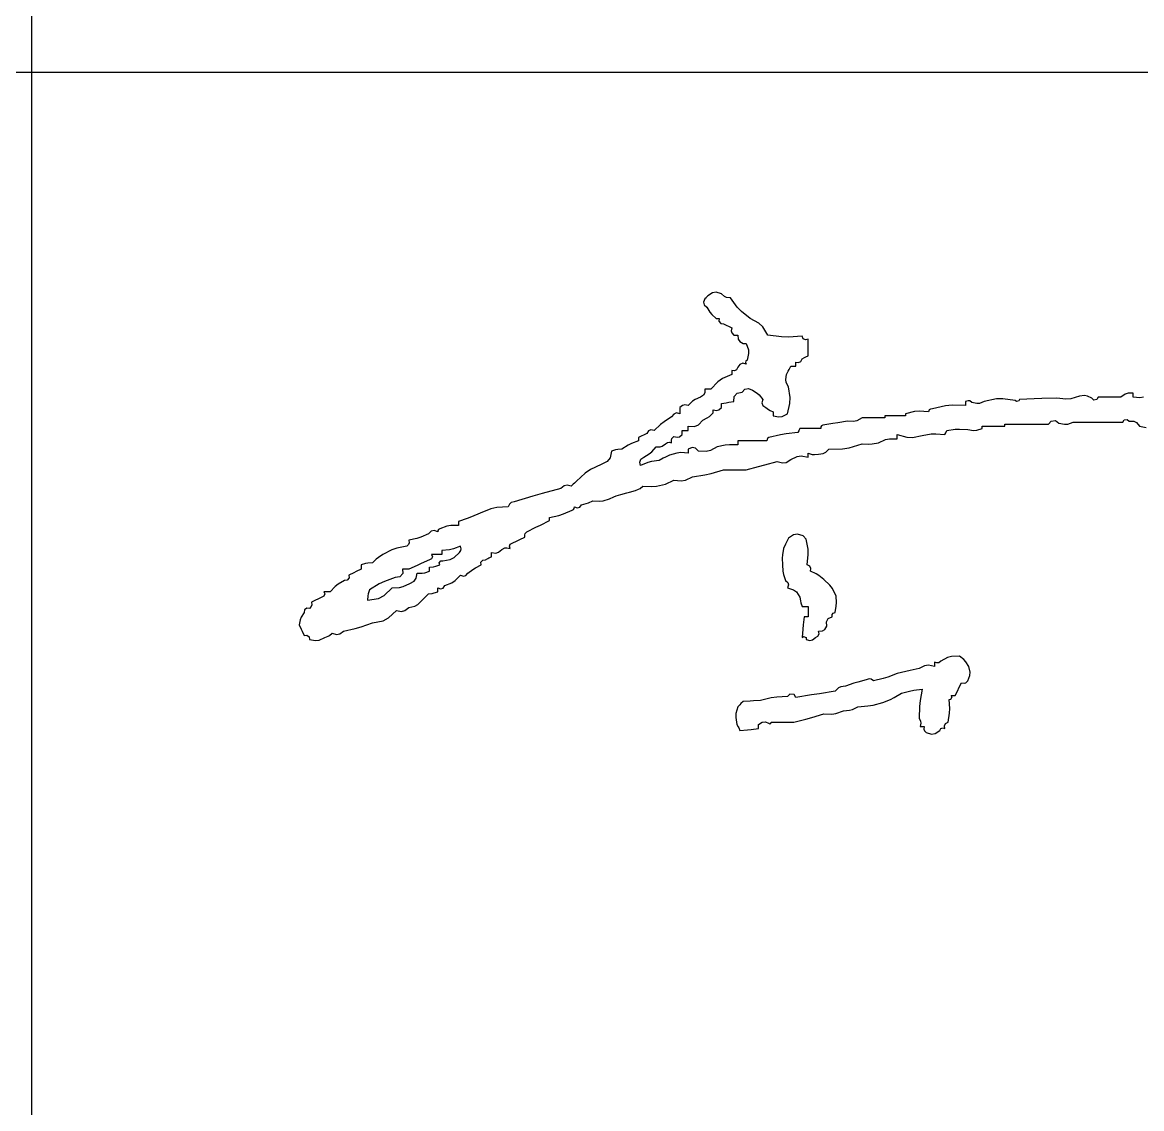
# Model space of a CAD drawing. Extents: x -737978 to 768813, y -372247 to 1140308.
# Drawn here: x -420964 to -420282, y -328903 to -328241 of the extents above; entities that cross this region are included whole.
import ezdxf

# ---------------------------------------------------------------- set-up
doc = ezdxf.new("R2010")
doc.units = 0
doc.header["$LTSCALE"] = 1000
doc.header["$MEASUREMENT"] = 0
doc.layers.get('0').update_dxf_attribs({"linetype": 'CONTINUOUS'})
doc.layers.add('PUB_TITLE', color=4, linetype='CONTINUOUS')

# ---------------------------------------------------------------- blocks, each defined once
blk = doc.blocks.new('黄履优')
for p, q in [((0.415089, 0.544283), (0.414139, 0.541703)), ((0.414139, 0.541703), (0.414704, 0.539445)), ((0.416089, 0.545283), (0.415089, 0.544283)), ((0.416589, 0.545783), (0.416089, 0.545283)), ((0.417589, 0.546783), (0.416589, 0.545783)), ((0.421258, 0.549186), (0.417589, 0.546783)), ((0.424204, 0.549639), (0.421258, 0.549186)), ((0.428425, 0.548451), (0.424204, 0.549639)), ((0.430845, 0.546232), (0.428425, 0.548451)), ((0.432657, 0.545426), (0.430845, 0.546232)), ((0.435926, 0.545116), (0.432657, 0.545426)), ((0.441301, 0.537653), (0.435926, 0.545116)), ((0.414704, 0.539445), (0.416756, 0.537615)), ((0.416756, 0.537615), (0.419296, 0.533615)), ((0.419296, 0.533615), (0.420839, 0.531728)), ((0.444585, 0.534196), (0.441301, 0.537653)), ((0.451763, 0.528446), (0.444585, 0.534196)), ((0.420839, 0.531728), (0.424257, 0.528446)), ((0.424257, 0.528446), (0.425258, 0.528446)), ((0.425258, 0.528446), (0.425758, 0.528446)), ((0.425758, 0.528446), (0.426758, 0.528446)), ((0.426758, 0.528446), (0.426507, 0.526326)), ((0.426507, 0.526326), (0.427968, 0.524499)), ((0.427968, 0.524499), (0.430092, 0.524279)), ((0.430092, 0.524279), (0.432759, 0.522945)), ((0.432759, 0.522945), (0.434093, 0.522278)), ((0.458597, 0.524721), (0.451763, 0.528446)), ((0.461801, 0.521706), (0.458597, 0.524721)), ((0.434093, 0.522278), (0.43676, 0.520945)), ((0.43676, 0.520945), (0.436369, 0.518549)), ((0.436369, 0.518549), (0.43683, 0.516938)), ((0.43683, 0.516938), (0.438427, 0.51511)), ((0.438427, 0.51511), (0.439761, 0.51511)), ((0.439761, 0.51511), (0.440427, 0.51511)), ((0.440427, 0.51511), (0.441761, 0.51511)), ((0.441761, 0.51511), (0.442044, 0.511977)), ((0.465933, 0.51511), (0.461801, 0.521706)), ((0.476864, 0.513816), (0.465933, 0.51511)), ((0.482449, 0.513646), (0.476864, 0.513816)), ((0.493439, 0.514277), (0.482449, 0.513646)), ((0.494455, 0.512284), (0.493439, 0.514277)), ((0.442044, 0.511977), (0.443237, 0.510069)), ((0.443237, 0.510069), (0.445929, 0.508442)), ((0.445929, 0.508442), (0.446929, 0.508442)), ((0.446929, 0.508442), (0.447429, 0.508442)), ((0.447429, 0.508442), (0.448429, 0.508442)), ((0.448429, 0.508442), (0.450174, 0.50339)), ((0.496236, 0.511393), (0.494455, 0.512284)), ((0.49844, 0.511776), (0.496236, 0.511393)), ((0.49844, 0.506442), (0.49844, 0.511776)), ((0.49844, 0.503774), (0.49844, 0.506442)), ((0.450365, 0.500336), (0.449263, 0.495106)), ((0.450174, 0.50339), (0.450365, 0.500336)), ((0.492423, 0.493947), (0.493439, 0.495939)), ((0.493439, 0.495939), (0.495377, 0.497056)), ((0.495377, 0.497056), (0.496384, 0.49756)), ((0.496384, 0.49756), (0.49844, 0.49844)), ((0.49844, 0.49844), (0.49844, 0.503774)), ((0.438976, 0.486467), (0.43676, 0.486771)), ((0.43676, 0.486771), (0.43676, 0.485437)), ((0.440675, 0.487316), (0.438976, 0.486467)), ((0.441761, 0.489271), (0.440675, 0.487316)), ((0.443385, 0.491612), (0.441761, 0.489271)), ((0.445667, 0.492467), (0.443385, 0.491612)), ((0.448429, 0.491772), (0.445667, 0.492467)), ((0.448203, 0.49423), (0.447906, 0.493043)), ((0.447906, 0.493043), (0.448429, 0.491772)), ((0.449263, 0.495106), (0.448203, 0.49423)), ((0.48227, 0.486104), (0.482937, 0.487437)), ((0.482937, 0.487437), (0.48427, 0.490105)), ((0.48427, 0.490105), (0.485937, 0.490105)), ((0.485937, 0.490105), (0.486771, 0.490105)), ((0.486771, 0.490105), (0.488438, 0.490105)), ((0.488438, 0.492105), (0.488438, 0.493439)), ((0.488438, 0.493439), (0.490641, 0.493056)), ((0.488438, 0.491438), (0.488438, 0.492105)), ((0.488438, 0.490105), (0.488438, 0.491438)), ((0.490641, 0.493056), (0.492423, 0.493947)), ((0.429314, 0.48015), (0.425727, 0.477639)), ((0.43676, 0.483437), (0.429314, 0.48015)), ((0.43676, 0.485437), (0.43676, 0.48477)), ((0.43676, 0.48477), (0.43676, 0.483437)), ((0.480304, 0.47943), (0.480936, 0.483437)), ((0.480706, 0.477019), (0.480304, 0.47943)), ((0.480936, 0.483437), (0.48227, 0.486104)), ((0.415128, 0.468786), (0.414163, 0.466857)), ((0.417089, 0.471767), (0.415089, 0.471767)), ((0.415089, 0.471767), (0.415128, 0.468786)), ((0.418089, 0.471767), (0.417089, 0.471767)), ((0.42009, 0.471767), (0.418089, 0.471767)), ((0.425727, 0.477639), (0.42009, 0.471767)), ((0.441185, 0.468357), (0.445095, 0.469267)), ((0.445095, 0.469267), (0.447472, 0.471698)), ((0.447472, 0.471698), (0.450301, 0.472264)), ((0.450301, 0.472264), (0.45343, 0.470934)), ((0.45343, 0.470934), (0.457214, 0.468524)), ((0.482603, 0.473434), (0.480706, 0.477019)), ((0.48385, 0.46485), (0.482603, 0.473434)), ((0.405116, 0.461867), (0.401753, 0.458431)), ((0.407289, 0.463316), (0.405116, 0.461867)), ((0.411755, 0.465099), (0.407289, 0.463316)), ((0.414163, 0.466857), (0.411755, 0.465099)), ((0.428425, 0.460098), (0.432426, 0.460765)), ((0.428425, 0.458765), (0.428425, 0.460098)), ((0.432426, 0.460765), (0.434426, 0.461099)), ((0.434426, 0.461099), (0.438427, 0.461765)), ((0.438427, 0.461765), (0.438872, 0.465755)), ((0.438872, 0.465755), (0.441185, 0.468357)), ((0.457214, 0.468524), (0.458972, 0.466942)), ((0.458972, 0.466942), (0.461765, 0.463432)), ((0.461765, 0.463432), (0.46107, 0.46067)), ((0.46107, 0.46067), (0.461925, 0.458388)), ((0.48177, 0.451763), (0.483672, 0.460227)), ((0.483672, 0.460227), (0.48385, 0.46485)), ((0.627073, 0.462359), (0.625134, 0.461765)), ((0.625134, 0.461765), (0.625134, 0.460432)), ((0.625134, 0.460432), (0.625134, 0.459765)), ((0.625134, 0.459765), (0.625134, 0.458431)), ((0.628493, 0.462122), (0.627073, 0.462359)), ((0.630135, 0.460932), (0.628493, 0.462122)), ((0.634046, 0.460027), (0.630135, 0.460932)), ((0.636429, 0.460226), (0.634046, 0.460027)), ((0.640137, 0.461765), (0.636429, 0.460226)), ((0.649952, 0.463721), (0.640137, 0.461765)), ((0.655219, 0.463897), (0.649952, 0.463721)), ((0.665142, 0.462599), (0.655219, 0.463897)), ((0.66617, 0.461686), (0.665142, 0.462599)), ((0.667999, 0.462143), (0.66617, 0.461686)), ((0.668476, 0.463432), (0.667999, 0.462143)), ((0.680476, 0.463841), (0.668476, 0.463432)), ((0.686478, 0.464007), (0.680476, 0.463841)), ((0.698483, 0.464266), (0.686478, 0.464007)), ((0.705808, 0.463506), (0.698483, 0.464266)), ((0.709751, 0.463865), (0.705808, 0.463506)), ((0.71682, 0.465933), (0.709751, 0.463865)), ((0.720836, 0.466497), (0.71682, 0.465933)), ((0.723206, 0.466102), (0.720836, 0.466497)), ((0.726822, 0.464266), (0.723206, 0.466102)), ((0.728307, 0.462885), (0.726822, 0.464266)), ((0.730866, 0.463311), (0.728307, 0.462885)), ((0.731823, 0.465099), (0.730866, 0.463311)), ((0.739158, 0.465099), (0.731823, 0.465099)), ((0.742825, 0.465099), (0.739158, 0.465099)), ((0.75016, 0.465099), (0.742825, 0.465099)), ((0.753588, 0.467556), (0.75016, 0.465099)), ((0.755946, 0.468342), (0.753588, 0.467556)), ((0.760162, 0.468433), (0.755946, 0.468342)), ((0.760162, 0.4671), (0.760162, 0.468433)), ((0.760162, 0.466433), (0.760162, 0.4671)), ((0.760162, 0.465099), (0.760162, 0.466433)), ((0.76553, 0.464792), (0.760162, 0.465099)), ((0.768372, 0.465147), (0.76553, 0.464792)), ((0.39004, 0.451603), (0.388416, 0.449263)), ((0.392322, 0.452459), (0.39004, 0.451603)), ((0.395084, 0.451763), (0.392322, 0.452459)), ((0.397216, 0.458501), (0.395084, 0.456764)), ((0.395084, 0.456764), (0.395084, 0.454764)), ((0.395084, 0.454764), (0.395084, 0.453764)), ((0.395084, 0.453764), (0.395084, 0.451763)), ((0.399055, 0.458961), (0.397216, 0.458501)), ((0.401753, 0.458431), (0.399055, 0.458961)), ((0.418897, 0.449701), (0.421757, 0.452597)), ((0.421757, 0.454097), (0.421757, 0.455097)), ((0.421757, 0.455097), (0.424455, 0.454568)), ((0.421757, 0.453597), (0.421757, 0.454097)), ((0.421757, 0.452597), (0.421757, 0.453597)), ((0.424455, 0.454568), (0.426294, 0.455028)), ((0.426294, 0.455028), (0.428425, 0.456764)), ((0.428425, 0.458098), (0.428425, 0.458765)), ((0.428425, 0.456764), (0.428425, 0.458098)), ((0.461925, 0.458388), (0.464266, 0.456764)), ((0.464266, 0.456764), (0.466426, 0.455164)), ((0.466426, 0.455164), (0.467625, 0.454479)), ((0.467625, 0.454479), (0.4701, 0.45343)), ((0.4701, 0.45343), (0.4701, 0.452097)), ((0.4701, 0.452097), (0.4701, 0.45143)), ((0.4701, 0.45143), (0.4701, 0.450096)), ((0.477523, 0.449715), (0.48177, 0.451763)), ((0.583911, 0.453643), (0.57679, 0.451763)), ((0.57679, 0.451763), (0.57679, 0.451096)), ((0.57679, 0.451096), (0.57679, 0.450763)), ((0.57679, 0.450763), (0.57679, 0.450096)), ((0.587784, 0.453995), (0.583911, 0.453643)), ((0.595127, 0.45343), (0.587784, 0.453995)), ((0.595878, 0.454919), (0.595127, 0.45343)), ((0.596822, 0.455627), (0.595878, 0.454919)), ((0.598461, 0.455931), (0.596822, 0.455627)), ((0.608937, 0.458188), (0.598461, 0.455931)), ((0.614421, 0.458702), (0.608937, 0.458188)), ((0.625134, 0.458431), (0.614421, 0.458702)), ((0.379568, 0.44318), (0.374247, 0.438427)), ((0.382435, 0.445372), (0.379568, 0.44318)), ((0.388416, 0.449263), (0.382435, 0.445372)), ((0.401753, 0.440427), (0.401753, 0.441761)), ((0.401753, 0.441761), (0.406829, 0.441637)), ((0.406829, 0.441637), (0.41001, 0.443)), ((0.41001, 0.443), (0.413422, 0.446762)), ((0.413422, 0.446762), (0.417121, 0.448458)), ((0.417121, 0.448458), (0.418897, 0.449701)), ((0.4701, 0.450096), (0.474751, 0.449319)), ((0.474751, 0.449319), (0.477523, 0.449715)), ((0.509071, 0.441988), (0.508603, 0.441285)), ((0.510109, 0.442595), (0.509071, 0.441988)), ((0.518111, 0.443928), (0.510109, 0.442595)), ((0.522112, 0.444595), (0.518111, 0.443928)), ((0.530113, 0.445929), (0.522112, 0.444595)), ((0.534867, 0.445495), (0.530113, 0.445929)), ((0.537624, 0.446086), (0.534867, 0.445495)), ((0.541782, 0.448429), (0.537624, 0.446086)), ((0.549117, 0.448429), (0.541782, 0.448429)), ((0.552785, 0.448429), (0.549117, 0.448429)), ((0.56012, 0.448429), (0.552785, 0.448429)), ((0.566788, 0.450096), (0.56012, 0.450096)), ((0.56012, 0.450096), (0.56012, 0.449429)), ((0.56012, 0.449429), (0.56012, 0.449096)), ((0.56012, 0.449096), (0.56012, 0.448429)), ((0.570122, 0.450096), (0.566788, 0.450096)), ((0.57679, 0.450096), (0.570122, 0.450096)), ((0.63847, 0.441094), (0.63847, 0.441761)), ((0.63847, 0.441761), (0.645805, 0.441761)), ((0.645805, 0.441761), (0.649472, 0.441761)), ((0.649472, 0.441761), (0.656807, 0.441761)), ((0.656807, 0.442761), (0.656807, 0.443428)), ((0.656807, 0.443428), (0.67081, 0.443428)), ((0.656807, 0.442428), (0.656807, 0.442761)), ((0.656807, 0.441761), (0.656807, 0.442428)), ((0.67081, 0.443428), (0.677811, 0.443428)), ((0.677811, 0.443428), (0.691814, 0.443428)), ((0.691814, 0.443428), (0.693985, 0.445981)), ((0.693985, 0.445981), (0.697517, 0.446334)), ((0.697517, 0.446334), (0.70015, 0.444262)), ((0.70015, 0.444262), (0.704736, 0.443332)), ((0.704736, 0.443332), (0.707411, 0.443523)), ((0.707411, 0.443523), (0.711819, 0.445095)), ((0.711819, 0.445095), (0.727822, 0.445095)), ((0.727822, 0.445095), (0.735824, 0.445095)), ((0.735824, 0.445095), (0.751827, 0.445095)), ((0.751827, 0.445095), (0.752806, 0.446871)), ((0.752806, 0.446871), (0.755327, 0.447292)), ((0.755327, 0.447292), (0.756828, 0.445929)), ((0.756828, 0.445929), (0.760555, 0.445838)), ((0.760555, 0.445838), (0.762855, 0.444688)), ((0.762855, 0.444688), (0.765163, 0.441761)), ((0.765163, 0.441761), (0.770434, 0.4407)), ((0.364411, 0.433926), (0.361744, 0.432592)), ((0.365745, 0.434593), (0.364411, 0.433926)), ((0.368412, 0.435926), (0.365745, 0.434593)), ((0.369696, 0.438117), (0.368412, 0.435926)), ((0.371775, 0.439008), (0.369696, 0.438117)), ((0.374247, 0.438427), (0.371775, 0.439008)), ((0.388636, 0.431893), (0.390083, 0.433426)), ((0.390083, 0.433426), (0.392781, 0.432897)), ((0.392781, 0.432897), (0.39462, 0.433356)), ((0.39462, 0.433356), (0.396751, 0.435093)), ((0.396751, 0.437093), (0.396751, 0.438427)), ((0.396751, 0.438427), (0.398752, 0.438427)), ((0.396751, 0.436427), (0.396751, 0.437093)), ((0.396751, 0.435093), (0.396751, 0.436427)), ((0.398752, 0.438427), (0.399752, 0.438427)), ((0.399752, 0.438427), (0.401753, 0.438427)), ((0.401753, 0.439761), (0.401753, 0.440427)), ((0.401753, 0.438427), (0.401753, 0.439761)), ((0.475951, 0.434952), (0.466766, 0.432592)), ((0.480671, 0.435795), (0.475951, 0.434952)), ((0.490105, 0.43676), (0.480671, 0.435795)), ((0.490772, 0.438094), (0.490105, 0.43676)), ((0.491105, 0.43876), (0.490772, 0.438094)), ((0.491772, 0.440094), (0.491105, 0.43876)), ((0.49844, 0.440094), (0.491772, 0.440094)), ((0.501774, 0.440094), (0.49844, 0.440094)), ((0.508442, 0.440094), (0.501774, 0.440094)), ((0.508603, 0.441285), (0.508442, 0.440094)), ((0.570122, 0.433759), (0.570122, 0.435093)), ((0.570122, 0.435093), (0.577815, 0.432866)), ((0.570122, 0.433093), (0.570122, 0.433759)), ((0.570122, 0.431759), (0.570122, 0.433093)), ((0.577815, 0.432866), (0.582275, 0.43268)), ((0.582275, 0.43268), (0.590126, 0.434259)), ((0.590126, 0.434259), (0.597349, 0.43558)), ((0.597349, 0.43558), (0.601151, 0.435752)), ((0.601151, 0.435752), (0.608463, 0.435093)), ((0.608463, 0.435093), (0.60913, 0.436427)), ((0.60913, 0.436427), (0.609464, 0.437093)), ((0.609464, 0.437093), (0.61013, 0.438427)), ((0.61013, 0.438427), (0.61674, 0.439369)), ((0.61674, 0.439369), (0.62013, 0.439539)), ((0.62013, 0.439539), (0.626801, 0.439261)), ((0.626801, 0.439261), (0.631389, 0.438342)), ((0.631389, 0.438342), (0.634059, 0.438532)), ((0.634059, 0.438532), (0.63847, 0.440094)), ((0.63847, 0.440761), (0.63847, 0.441094)), ((0.63847, 0.440094), (0.63847, 0.440761)), ((0.353429, 0.426642), (0.348408, 0.423424)), ((0.356156, 0.428006), (0.353429, 0.426642)), ((0.361744, 0.430092), (0.356156, 0.428006)), ((0.361744, 0.432592), (0.361744, 0.431592)), ((0.361744, 0.431592), (0.361744, 0.431092)), ((0.361744, 0.431092), (0.361744, 0.430092)), ((0.372453, 0.421199), (0.375914, 0.425091)), ((0.375914, 0.425091), (0.379077, 0.425089)), ((0.379077, 0.425089), (0.380886, 0.425692)), ((0.380886, 0.425692), (0.383415, 0.427591)), ((0.383415, 0.427591), (0.385057, 0.428782)), ((0.385057, 0.428782), (0.386477, 0.429018)), ((0.386477, 0.429018), (0.388416, 0.428425)), ((0.388178, 0.43052), (0.388636, 0.431893)), ((0.388416, 0.428425), (0.388178, 0.43052)), ((0.404891, 0.424732), (0.401753, 0.423424)), ((0.407694, 0.424171), (0.404891, 0.424732)), ((0.410088, 0.421757), (0.407694, 0.424171)), ((0.425091, 0.425091), (0.419704, 0.422128)), ((0.431632, 0.426549), (0.425091, 0.425091)), ((0.435061, 0.426891), (0.431632, 0.426549)), ((0.441761, 0.426758), (0.435061, 0.426891)), ((0.451096, 0.430092), (0.441761, 0.430092)), ((0.441761, 0.430092), (0.441761, 0.428758)), ((0.441761, 0.428758), (0.441761, 0.428091)), ((0.441761, 0.428091), (0.441761, 0.426758)), ((0.455764, 0.430092), (0.451096, 0.430092)), ((0.465099, 0.430092), (0.455764, 0.430092)), ((0.46526, 0.431283), (0.465099, 0.430092)), ((0.465729, 0.431986), (0.46526, 0.431283)), ((0.466766, 0.432592), (0.465729, 0.431986)), ((0.525908, 0.423471), (0.531485, 0.424342)), ((0.531485, 0.424342), (0.541782, 0.427591)), ((0.541782, 0.427591), (0.547125, 0.427431)), ((0.547125, 0.427431), (0.549838, 0.427601)), ((0.549838, 0.427601), (0.555119, 0.428425)), ((0.555119, 0.428425), (0.560709, 0.430984)), ((0.560709, 0.430984), (0.563974, 0.431709)), ((0.563974, 0.431709), (0.570122, 0.431759)), ((0.338904, 0.416415), (0.336601, 0.413421)), ((0.340073, 0.421757), (0.338904, 0.416415)), ((0.343305, 0.422813), (0.340073, 0.421757)), ((0.345018, 0.423156), (0.343305, 0.422813)), ((0.348408, 0.423424), (0.345018, 0.423156)), ((0.362715, 0.41285), (0.363571, 0.415132)), ((0.363571, 0.415132), (0.365912, 0.416756)), ((0.365912, 0.416756), (0.370363, 0.419458)), ((0.370363, 0.419458), (0.372453, 0.421199)), ((0.381696, 0.416023), (0.378414, 0.414255)), ((0.383366, 0.416858), (0.381696, 0.416023)), ((0.386749, 0.418423), (0.383366, 0.416858)), ((0.392533, 0.420159), (0.386749, 0.418423)), ((0.395729, 0.420514), (0.392533, 0.420159)), ((0.401753, 0.42009), (0.395729, 0.420514)), ((0.401753, 0.423424), (0.401753, 0.42209)), ((0.401753, 0.42209), (0.401753, 0.421423)), ((0.401753, 0.421423), (0.401753, 0.42009)), ((0.416222, 0.421355), (0.410088, 0.421757)), ((0.419704, 0.422128), (0.416222, 0.421355)), ((0.480622, 0.412655), (0.48427, 0.415089)), ((0.48427, 0.415089), (0.48947, 0.41744)), ((0.48947, 0.41744), (0.492836, 0.417836)), ((0.492836, 0.417836), (0.49844, 0.416756)), ((0.49844, 0.418756), (0.49844, 0.42009)), ((0.49844, 0.42009), (0.501646, 0.419115)), ((0.49844, 0.418089), (0.49844, 0.418756)), ((0.49844, 0.416756), (0.49844, 0.418089)), ((0.501646, 0.419115), (0.50344, 0.418936)), ((0.50344, 0.418936), (0.506775, 0.419256)), ((0.506775, 0.419256), (0.51046, 0.419819)), ((0.51046, 0.419819), (0.512449, 0.420814)), ((0.512449, 0.420814), (0.51511, 0.423424)), ((0.51511, 0.423424), (0.525908, 0.423471)), ((0.323035, 0.406828), (0.318859, 0.404043)), ((0.331738, 0.410921), (0.323035, 0.406828)), ((0.336601, 0.413421), (0.331738, 0.410921)), ((0.363411, 0.410088), (0.362715, 0.41285)), ((0.369136, 0.412541), (0.363411, 0.410088)), ((0.372244, 0.413404), (0.369136, 0.412541)), ((0.378414, 0.414255), (0.372244, 0.413404)), ((0.420287, 0.403695), (0.430092, 0.406754)), ((0.430092, 0.406754), (0.437427, 0.406754)), ((0.437427, 0.406754), (0.441094, 0.406754)), ((0.441094, 0.406754), (0.448429, 0.406754)), ((0.448429, 0.406754), (0.458453, 0.409338)), ((0.458453, 0.409338), (0.463455, 0.410672)), ((0.463455, 0.410672), (0.473434, 0.413422)), ((0.473434, 0.413422), (0.477645, 0.412197)), ((0.477645, 0.412197), (0.480622, 0.412655)), ((0.311733, 0.397585), (0.310066, 0.395918)), ((0.318859, 0.404043), (0.311733, 0.397585)), ((0.386082, 0.396418), (0.387416, 0.397085)), ((0.387416, 0.397085), (0.390083, 0.398418)), ((0.390083, 0.398418), (0.396134, 0.397781)), ((0.396134, 0.397781), (0.39957, 0.398354)), ((0.39957, 0.398354), (0.405087, 0.400919)), ((0.405087, 0.400919), (0.415233, 0.402515)), ((0.415233, 0.402515), (0.420287, 0.403695)), ((0.299231, 0.39175), (0.284199, 0.387515)), ((0.301906, 0.393849), (0.299231, 0.39175)), ((0.304289, 0.394326), (0.301906, 0.393849)), ((0.307566, 0.393417), (0.304289, 0.394326)), ((0.309233, 0.395084), (0.307566, 0.393417)), ((0.310066, 0.395918), (0.309233, 0.395084)), ((0.347574, 0.386749), (0.352242, 0.388083)), ((0.352242, 0.388083), (0.354576, 0.38875)), ((0.354576, 0.38875), (0.359243, 0.390083)), ((0.359243, 0.390083), (0.361752, 0.39105)), ((0.361752, 0.39105), (0.362972, 0.391747)), ((0.362972, 0.391747), (0.365078, 0.393417)), ((0.365078, 0.393417), (0.37244, 0.393194)), ((0.37244, 0.393194), (0.376214, 0.393537)), ((0.376214, 0.393537), (0.383415, 0.395084)), ((0.383415, 0.395084), (0.386082, 0.396418)), ((0.257783, 0.379125), (0.256722, 0.376747)), ((0.259192, 0.380299), (0.257783, 0.379125)), ((0.261723, 0.380915), (0.259192, 0.380299)), ((0.276697, 0.385348), (0.261723, 0.380915)), ((0.284199, 0.387515), (0.276697, 0.385348)), ((0.315901, 0.378414), (0.319658, 0.37947)), ((0.319658, 0.37947), (0.321512, 0.380144)), ((0.321512, 0.380144), (0.325069, 0.381748)), ((0.325069, 0.381748), (0.330437, 0.381441)), ((0.330437, 0.381441), (0.333279, 0.381796)), ((0.333279, 0.381796), (0.338406, 0.383415)), ((0.338406, 0.383415), (0.341963, 0.385019)), ((0.341963, 0.385019), (0.343817, 0.385694)), ((0.343817, 0.385694), (0.347574, 0.386749)), ((0.234217, 0.371746), (0.227345, 0.368761)), ((0.242708, 0.375343), (0.234217, 0.371746)), ((0.247506, 0.37641), (0.242708, 0.375343)), ((0.256722, 0.376747), (0.247506, 0.37641)), ((0.290062, 0.368412), (0.297599, 0.369974)), ((0.297599, 0.369974), (0.301346, 0.371166)), ((0.301346, 0.371166), (0.308399, 0.374247)), ((0.308399, 0.374247), (0.309437, 0.374853)), ((0.309437, 0.374853), (0.309905, 0.375556)), ((0.309905, 0.375556), (0.310066, 0.376747)), ((0.310066, 0.376747), (0.312357, 0.375944)), ((0.312357, 0.375944), (0.31438, 0.376522)), ((0.31438, 0.376522), (0.315901, 0.378414)), ((0.207401, 0.361394), (0.20171, 0.359243)), ((0.210632, 0.361932), (0.207401, 0.361394)), ((0.216713, 0.361744), (0.210632, 0.361932)), ((0.223829, 0.367422), (0.216713, 0.365078)), ((0.216713, 0.365078), (0.216713, 0.363744)), ((0.216713, 0.363744), (0.216713, 0.363078)), ((0.216713, 0.363078), (0.216713, 0.361744)), ((0.227345, 0.368761), (0.223829, 0.367422)), ((0.27906, 0.36041), (0.282727, 0.362244)), ((0.282727, 0.362244), (0.290062, 0.365912)), ((0.290062, 0.367412), (0.290062, 0.368412)), ((0.290062, 0.366912), (0.290062, 0.367412)), ((0.290062, 0.365912), (0.290062, 0.366912)), ((0.186486, 0.352344), (0.18323, 0.351316)), ((0.192541, 0.355076), (0.186486, 0.352344)), ((0.194682, 0.357282), (0.192541, 0.355076)), ((0.197169, 0.357835), (0.194682, 0.357282)), ((0.200043, 0.356743), (0.197169, 0.357835)), ((0.200204, 0.357934), (0.200043, 0.356743)), ((0.200672, 0.358637), (0.200204, 0.357934)), ((0.20171, 0.359243), (0.200672, 0.358637)), ((0.266057, 0.350575), (0.270058, 0.352575)), ((0.270058, 0.352575), (0.270173, 0.354367)), ((0.270173, 0.354367), (0.270573, 0.355366)), ((0.270573, 0.355366), (0.271725, 0.356743)), ((0.271725, 0.356743), (0.27906, 0.36041)), ((0.482603, 0.351742), (0.480936, 0.348408)), ((0.486574, 0.354284), (0.482603, 0.351742)), ((0.489748, 0.354737), (0.486574, 0.354284)), ((0.494272, 0.353409), (0.489748, 0.354737)), ((0.495272, 0.352409), (0.494272, 0.353409)), ((0.495773, 0.351909), (0.495272, 0.352409)), ((0.496773, 0.350908), (0.495773, 0.351909)), ((0.167053, 0.343602), (0.163041, 0.342207)), ((0.175037, 0.345074), (0.167053, 0.343602)), ((0.176485, 0.346607), (0.175037, 0.345074)), ((0.176942, 0.34798), (0.176485, 0.346607)), ((0.18323, 0.351316), (0.176704, 0.350075)), ((0.176704, 0.350075), (0.176942, 0.34798)), ((0.212617, 0.342933), (0.209504, 0.342241)), ((0.21838, 0.345074), (0.212617, 0.342933)), ((0.218921, 0.343119), (0.21838, 0.345074)), ((0.218692, 0.341746), (0.218921, 0.343119)), ((0.249103, 0.340278), (0.25172, 0.342573)), ((0.25172, 0.342573), (0.254144, 0.343736)), ((0.254144, 0.343736), (0.255753, 0.343937)), ((0.255753, 0.343937), (0.258389, 0.343407)), ((0.257733, 0.345078), (0.258428, 0.346816)), ((0.258389, 0.343407), (0.257733, 0.345078)), ((0.258428, 0.346816), (0.260056, 0.347574)), ((0.260056, 0.347574), (0.264056, 0.349575)), ((0.264056, 0.349575), (0.266057, 0.350575)), ((0.478436, 0.343407), (0.477548, 0.338136)), ((0.480103, 0.346741), (0.478436, 0.343407)), ((0.480936, 0.348408), (0.480103, 0.346741)), ((0.498233, 0.342695), (0.496773, 0.350908)), ((0.498406, 0.338374), (0.498233, 0.342695)), ((0.150561, 0.334746), (0.147532, 0.331738)), ((0.152266, 0.336111), (0.150561, 0.334746)), ((0.155867, 0.338406), (0.152266, 0.336111)), ((0.163041, 0.342207), (0.155867, 0.338406)), ((0.193375, 0.334238), (0.186702, 0.331247)), ((0.195002, 0.334997), (0.193375, 0.334238)), ((0.195697, 0.336734), (0.195002, 0.334997)), ((0.198376, 0.338406), (0.195042, 0.338406)), ((0.195042, 0.338406), (0.195697, 0.336734)), ((0.200043, 0.338406), (0.198376, 0.338406)), ((0.203377, 0.338406), (0.200043, 0.338406)), ((0.209504, 0.342241), (0.203377, 0.34174)), ((0.203377, 0.34174), (0.203377, 0.340406)), ((0.203377, 0.340406), (0.203377, 0.339739)), ((0.203377, 0.339739), (0.203377, 0.338406)), ((0.20421, 0.333405), (0.210085, 0.334435)), ((0.210085, 0.334435), (0.213197, 0.335991)), ((0.213197, 0.335991), (0.217546, 0.340073)), ((0.217546, 0.340073), (0.218692, 0.341746)), ((0.234799, 0.332191), (0.236261, 0.334018)), ((0.236261, 0.334018), (0.238384, 0.334238)), ((0.238384, 0.334238), (0.240306, 0.335382)), ((0.240306, 0.335382), (0.241317, 0.335888)), ((0.241317, 0.335888), (0.243385, 0.336739)), ((0.243385, 0.338739), (0.243385, 0.340073)), ((0.243385, 0.340073), (0.246834, 0.339597)), ((0.243385, 0.338072), (0.243385, 0.338739)), ((0.243385, 0.336739), (0.243385, 0.338072)), ((0.246834, 0.339597), (0.249103, 0.340278)), ((0.477548, 0.338136), (0.477378, 0.335411)), ((0.477378, 0.335411), (0.477602, 0.330071)), ((0.497606, 0.330071), (0.498406, 0.338374)), ((0.134362, 0.324736), (0.132362, 0.323736)), ((0.138363, 0.326736), (0.134362, 0.324736)), ((0.141892, 0.331271), (0.138363, 0.330071)), ((0.138363, 0.330071), (0.138363, 0.328737)), ((0.138363, 0.328737), (0.138363, 0.32807)), ((0.138363, 0.32807), (0.138363, 0.326736)), ((0.143806, 0.331619), (0.141892, 0.331271)), ((0.147532, 0.331738), (0.143806, 0.331619)), ((0.173704, 0.326736), (0.171703, 0.326736)), ((0.171703, 0.326736), (0.171808, 0.323194)), ((0.174704, 0.326736), (0.173704, 0.326736)), ((0.176704, 0.326736), (0.174704, 0.326736)), ((0.183368, 0.329747), (0.176704, 0.326736)), ((0.186702, 0.331247), (0.183368, 0.329747)), ((0.189536, 0.323758), (0.193375, 0.325069)), ((0.193375, 0.328404), (0.196764, 0.328672)), ((0.193375, 0.32707), (0.193375, 0.328404)), ((0.193375, 0.326403), (0.193375, 0.32707)), ((0.193375, 0.325069), (0.193375, 0.326403)), ((0.196764, 0.328672), (0.198478, 0.329014)), ((0.198478, 0.329014), (0.20171, 0.330071)), ((0.201191, 0.331655), (0.202544, 0.333459)), ((0.20171, 0.330071), (0.201191, 0.331655)), ((0.202544, 0.333459), (0.20421, 0.333405)), ((0.224215, 0.323402), (0.228247, 0.326507)), ((0.228247, 0.326507), (0.230462, 0.327869)), ((0.230462, 0.327869), (0.23505, 0.330071)), ((0.23505, 0.330071), (0.234799, 0.332191)), ((0.477602, 0.330071), (0.477837, 0.324976)), ((0.477837, 0.324976), (0.47836, 0.322361)), ((0.499599, 0.329054), (0.497606, 0.330071)), ((0.500489, 0.327273), (0.499599, 0.329054)), ((0.500107, 0.325069), (0.500489, 0.327273)), ((0.504695, 0.322868), (0.500107, 0.325069)), ((0.125027, 0.317568), (0.119864, 0.314638)), ((0.12715, 0.317788), (0.125027, 0.317568)), ((0.128612, 0.319615), (0.12715, 0.317788)), ((0.132362, 0.323736), (0.128361, 0.321735)), ((0.128361, 0.321735), (0.128612, 0.319615)), ((0.1572, 0.316854), (0.152961, 0.314819)), ((0.165869, 0.320068), (0.1572, 0.316854)), ((0.169394, 0.320435), (0.165869, 0.320068)), ((0.171808, 0.323194), (0.169394, 0.320435)), ((0.177538, 0.315067), (0.181071, 0.317086)), ((0.181071, 0.317086), (0.182685, 0.319391)), ((0.182685, 0.319391), (0.183373, 0.323402)), ((0.183373, 0.323402), (0.187429, 0.323407)), ((0.187429, 0.323407), (0.189536, 0.323758)), ((0.205877, 0.3134), (0.211428, 0.315706)), ((0.211428, 0.315706), (0.214116, 0.317499)), ((0.214116, 0.317499), (0.21838, 0.321735)), ((0.21838, 0.321735), (0.220671, 0.320933)), ((0.220671, 0.320933), (0.222694, 0.321511)), ((0.222694, 0.321511), (0.224215, 0.323402)), ((0.47836, 0.322361), (0.480103, 0.317568)), ((0.480103, 0.317568), (0.481994, 0.316047)), ((0.481994, 0.316047), (0.482572, 0.314024)), ((0.50691, 0.321505), (0.504695, 0.322868)), ((0.510943, 0.318401), (0.50691, 0.321505)), ((0.515766, 0.313797), (0.510943, 0.318401)), ((0.109012, 0.306728), (0.108317, 0.30499)), ((0.110357, 0.308399), (0.108356, 0.308399)), ((0.108356, 0.308399), (0.109012, 0.306728)), ((0.111357, 0.308399), (0.110357, 0.308399)), ((0.113358, 0.308399), (0.111357, 0.308399)), ((0.117426, 0.312722), (0.113358, 0.308399)), ((0.119864, 0.314638), (0.117426, 0.312722)), ((0.143975, 0.306834), (0.143632, 0.305121)), ((0.145031, 0.310066), (0.143975, 0.306834)), ((0.152961, 0.314819), (0.145031, 0.310066)), ((0.157011, 0.305438), (0.163368, 0.311733)), ((0.163368, 0.311733), (0.169187, 0.311947)), ((0.169187, 0.311947), (0.172234, 0.312664)), ((0.172234, 0.312664), (0.177538, 0.315067)), ((0.190541, 0.304732), (0.192541, 0.306732)), ((0.192541, 0.306732), (0.195583, 0.307177)), ((0.195583, 0.307177), (0.197099, 0.307514)), ((0.197099, 0.307514), (0.200043, 0.308399)), ((0.200043, 0.3104), (0.200043, 0.311733)), ((0.200043, 0.311733), (0.202333, 0.31093)), ((0.200043, 0.309733), (0.200043, 0.3104)), ((0.200043, 0.308399), (0.200043, 0.309733)), ((0.202333, 0.31093), (0.204357, 0.311508)), ((0.204357, 0.311508), (0.205877, 0.3134)), ((0.482572, 0.314024), (0.48177, 0.311733)), ((0.48177, 0.311733), (0.486511, 0.310143)), ((0.486511, 0.310143), (0.488918, 0.308339)), ((0.488918, 0.308339), (0.491772, 0.304232)), ((0.517875, 0.310985), (0.515766, 0.313797)), ((0.520945, 0.305065), (0.517875, 0.310985)), ((0.098592, 0.297969), (0.098135, 0.296596)), ((0.101702, 0.301703), (0.098354, 0.300064)), ((0.098354, 0.300064), (0.098592, 0.297969)), ((0.10337, 0.302536), (0.101702, 0.301703)), ((0.106689, 0.304232), (0.10337, 0.302536)), ((0.108317, 0.30499), (0.106689, 0.304232)), ((0.143632, 0.305121), (0.143364, 0.301731)), ((0.143364, 0.301731), (0.152214, 0.30304)), ((0.152214, 0.30304), (0.157011, 0.305438)), ((0.18152, 0.29692), (0.184035, 0.298275)), ((0.184035, 0.298275), (0.18754, 0.301731)), ((0.18754, 0.301731), (0.18954, 0.303732)), ((0.18954, 0.303732), (0.190541, 0.304732)), ((0.491772, 0.304232), (0.492216, 0.30119)), ((0.492216, 0.30119), (0.492553, 0.299674)), ((0.492553, 0.299674), (0.493439, 0.29673)), ((0.521169, 0.299725), (0.520945, 0.305065)), ((0.520999, 0.297), (0.521169, 0.299725)), ((0.09252, 0.291729), (0.090166, 0.288089)), ((0.09274, 0.293852), (0.09252, 0.291729)), ((0.094567, 0.295314), (0.09274, 0.293852)), ((0.096687, 0.295063), (0.094567, 0.295314)), ((0.098135, 0.296596), (0.096687, 0.295063)), ((0.160469, 0.287399), (0.166702, 0.293396)), ((0.166702, 0.293396), (0.170755, 0.292634)), ((0.170755, 0.292634), (0.173487, 0.293317)), ((0.173487, 0.293317), (0.176704, 0.295897)), ((0.176704, 0.295897), (0.18152, 0.29692)), ((0.493439, 0.29673), (0.495439, 0.29673)), ((0.495439, 0.29673), (0.496439, 0.29673)), ((0.496439, 0.29673), (0.49844, 0.29673)), ((0.49844, 0.29673), (0.49844, 0.293396)), ((0.49844, 0.293396), (0.49844, 0.291729)), ((0.49844, 0.291729), (0.49844, 0.288395)), ((0.517611, 0.288395), (0.517647, 0.290062)), ((0.517647, 0.290062), (0.518521, 0.291228)), ((0.518521, 0.291228), (0.520111, 0.291729)), ((0.520111, 0.291729), (0.520999, 0.297)), ((0.08928, 0.285961), (0.088352, 0.281727)), ((0.088352, 0.281727), (0.090019, 0.278393)), ((0.090166, 0.288089), (0.08928, 0.285961)), ((0.133669, 0.27884), (0.138369, 0.280183)), ((0.138369, 0.280183), (0.147532, 0.283394)), ((0.147532, 0.283394), (0.156016, 0.285076)), ((0.156016, 0.285076), (0.160469, 0.287399)), ((0.494439, 0.281727), (0.494106, 0.278393)), ((0.495106, 0.288395), (0.494439, 0.281727)), ((0.496439, 0.288395), (0.495106, 0.288395)), ((0.497106, 0.288395), (0.496439, 0.288395)), ((0.49844, 0.288395), (0.497106, 0.288395)), ((0.511816, 0.278202), (0.513443, 0.280893)), ((0.513163, 0.284315), (0.514558, 0.286825)), ((0.513443, 0.280893), (0.513163, 0.284315)), ((0.514558, 0.286825), (0.517611, 0.288395)), ((0.090019, 0.278393), (0.090853, 0.276726)), ((0.090853, 0.276726), (0.09252, 0.273392)), ((0.09252, 0.273392), (0.09464, 0.273643)), ((0.09464, 0.273643), (0.096467, 0.272181)), ((0.096467, 0.272181), (0.096687, 0.270058)), ((0.104653, 0.269518), (0.10919, 0.271725)), ((0.10919, 0.271725), (0.111698, 0.272691)), ((0.111698, 0.272691), (0.112918, 0.273389)), ((0.112918, 0.273389), (0.115025, 0.275059)), ((0.115025, 0.275059), (0.118611, 0.274043)), ((0.118611, 0.274043), (0.121194, 0.274513)), ((0.121194, 0.274513), (0.124193, 0.276726)), ((0.124193, 0.276726), (0.133669, 0.27884)), ((0.494106, 0.278393), (0.493439, 0.271725)), ((0.493439, 0.271725), (0.49472, 0.272487)), ((0.49472, 0.272487), (0.496613, 0.27154)), ((0.496613, 0.27154), (0.496773, 0.270058)), ((0.501891, 0.269784), (0.504274, 0.271725)), ((0.504274, 0.271725), (0.506229, 0.272811)), ((0.506229, 0.272811), (0.507079, 0.27451)), ((0.506775, 0.276726), (0.509908, 0.277009)), ((0.507079, 0.27451), (0.506775, 0.276726)), ((0.509908, 0.277009), (0.511816, 0.278202)), ((0.096687, 0.270058), (0.101644, 0.269117)), ((0.101644, 0.269117), (0.104653, 0.269518)), ((0.496773, 0.270058), (0.499754, 0.269309)), ((0.499754, 0.269309), (0.501891, 0.269784)), ((0.605129, 0.252554), (0.603487, 0.251364)), ((0.610609, 0.255515), (0.605129, 0.252554)), ((0.613911, 0.256432), (0.610609, 0.255515)), ((0.620133, 0.256722), (0.613911, 0.256432)), ((0.623642, 0.253928), (0.620133, 0.256722)), ((0.625225, 0.25217), (0.623642, 0.253928)), ((0.577122, 0.244224), (0.570122, 0.242552)), ((0.580623, 0.245058), (0.577122, 0.244224)), ((0.587626, 0.246719), (0.580623, 0.245058)), ((0.592163, 0.248926), (0.587626, 0.246719)), ((0.595171, 0.249327), (0.592163, 0.248926)), ((0.600128, 0.248386), (0.595171, 0.249327)), ((0.602067, 0.251127), (0.600128, 0.25172)), ((0.600128, 0.25172), (0.600128, 0.250387)), ((0.600128, 0.250387), (0.600128, 0.24972)), ((0.600128, 0.24972), (0.600128, 0.248386)), ((0.603487, 0.251364), (0.602067, 0.251127)), ((0.627634, 0.248386), (0.625225, 0.25217)), ((0.628808, 0.243856), (0.627634, 0.248386)), ((0.628606, 0.241034), (0.628808, 0.243856)), ((0.535051, 0.234752), (0.528446, 0.23255)), ((0.538391, 0.235754), (0.535051, 0.234752)), ((0.545116, 0.237551), (0.538391, 0.235754)), ((0.547354, 0.238293), (0.545116, 0.237551)), ((0.549011, 0.238056), (0.547354, 0.238293)), ((0.550951, 0.236717), (0.549011, 0.238056)), ((0.558744, 0.238593), (0.550951, 0.236717)), ((0.562605, 0.239768), (0.558744, 0.238593)), ((0.570122, 0.242552), (0.562605, 0.239768)), ((0.619799, 0.231049), (0.6218, 0.23505)), ((0.6218, 0.23505), (0.623895, 0.234812)), ((0.623895, 0.234812), (0.625267, 0.23527)), ((0.625267, 0.23527), (0.626801, 0.236717)), ((0.626801, 0.236717), (0.628606, 0.241034)), ((0.483642, 0.226143), (0.48177, 0.224215)), ((0.487098, 0.225711), (0.483642, 0.226143)), ((0.488438, 0.223381), (0.487098, 0.225711)), ((0.501112, 0.225347), (0.488438, 0.223381)), ((0.507447, 0.226347), (0.501112, 0.225347)), ((0.520111, 0.228382), (0.507447, 0.226347)), ((0.522772, 0.230992), (0.520111, 0.228382)), ((0.524761, 0.231987), (0.522772, 0.230992)), ((0.528446, 0.23255), (0.524761, 0.231987)), ((0.567652, 0.223349), (0.573456, 0.226715)), ((0.573456, 0.226715), (0.580033, 0.228441)), ((0.580033, 0.228441), (0.583391, 0.229113)), ((0.583391, 0.229113), (0.590126, 0.230049)), ((0.590126, 0.230049), (0.588422, 0.220816)), ((0.616798, 0.225048), (0.618799, 0.229049)), ((0.618799, 0.229049), (0.619799, 0.231049)), ((0.443428, 0.217546), (0.441761, 0.215879)), ((0.444262, 0.21838), (0.443428, 0.217546)), ((0.445929, 0.220047), (0.444262, 0.21838)), ((0.451595, 0.220407), (0.445929, 0.220047)), ((0.454429, 0.220574), (0.451595, 0.220407)), ((0.460098, 0.220881), (0.454429, 0.220574)), ((0.468614, 0.222979), (0.460098, 0.220881)), ((0.473017, 0.223656), (0.468614, 0.222979)), ((0.48177, 0.224215), (0.473017, 0.223656)), ((0.538448, 0.215879), (0.546529, 0.216593)), ((0.546529, 0.216593), (0.550577, 0.217268)), ((0.550577, 0.217268), (0.558453, 0.219214)), ((0.558453, 0.219214), (0.564628, 0.221837)), ((0.564628, 0.221837), (0.567652, 0.223349)), ((0.588422, 0.220816), (0.587916, 0.216095)), ((0.611797, 0.221714), (0.61328, 0.221873)), ((0.612457, 0.214401), (0.611797, 0.221714)), ((0.61328, 0.221873), (0.614226, 0.223766)), ((0.614226, 0.223766), (0.613464, 0.225048)), ((0.613464, 0.225048), (0.614798, 0.225048)), ((0.614798, 0.225048), (0.615465, 0.225048)), ((0.615465, 0.225048), (0.616798, 0.225048)), ((0.440159, 0.210432), (0.439975, 0.207307)), ((0.439975, 0.207307), (0.440928, 0.20171)), ((0.441761, 0.215879), (0.440159, 0.210432)), ((0.496453, 0.205995), (0.501287, 0.207329)), ((0.501287, 0.207329), (0.510943, 0.210045)), ((0.510943, 0.210045), (0.51735, 0.209782)), ((0.51735, 0.209782), (0.520764, 0.210321)), ((0.520764, 0.210321), (0.526779, 0.212545)), ((0.526779, 0.212545), (0.531603, 0.213087)), ((0.531603, 0.213087), (0.534067, 0.21379)), ((0.534067, 0.21379), (0.538448, 0.215879)), ((0.587916, 0.216095), (0.587626, 0.206711)), ((0.610964, 0.203377), (0.612284, 0.2106)), ((0.612284, 0.2106), (0.612457, 0.214401)), ((0.440928, 0.20171), (0.442044, 0.199772)), ((0.442044, 0.199772), (0.442548, 0.198765)), ((0.442548, 0.198765), (0.443428, 0.196709)), ((0.452455, 0.197516), (0.458431, 0.198376)), ((0.458431, 0.20171), (0.461319, 0.20341)), ((0.458431, 0.200376), (0.458431, 0.20171)), ((0.458431, 0.199709), (0.458431, 0.200376)), ((0.458431, 0.198376), (0.458431, 0.199709)), ((0.461319, 0.20341), (0.4636, 0.203638)), ((0.4636, 0.203638), (0.466766, 0.202543)), ((0.466766, 0.202543), (0.467409, 0.202165)), ((0.467409, 0.202165), (0.46835, 0.202636)), ((0.46835, 0.202636), (0.468433, 0.203377)), ((0.468433, 0.203377), (0.475768, 0.203377)), ((0.475768, 0.203377), (0.479436, 0.203377)), ((0.479436, 0.203377), (0.486771, 0.203377)), ((0.486771, 0.203377), (0.496453, 0.205995)), ((0.587626, 0.206711), (0.588789, 0.204287)), ((0.58899, 0.202678), (0.588459, 0.200043)), ((0.588459, 0.200043), (0.589793, 0.200043)), ((0.588789, 0.204287), (0.58899, 0.202678)), ((0.589793, 0.200043), (0.590459, 0.200043)), ((0.590459, 0.200043), (0.591793, 0.200043)), ((0.591793, 0.200043), (0.591555, 0.197948)), ((0.604296, 0.196709), (0.605055, 0.198336)), ((0.605055, 0.198336), (0.606792, 0.199031)), ((0.606792, 0.199031), (0.608463, 0.198376)), ((0.608081, 0.200579), (0.608971, 0.202361)), ((0.608463, 0.198376), (0.608081, 0.200579)), ((0.608971, 0.202361), (0.610964, 0.203377)), ((0.443428, 0.196709), (0.449448, 0.197182)), ((0.449448, 0.197182), (0.452455, 0.197516)), ((0.591555, 0.197948), (0.592013, 0.196575)), ((0.592013, 0.196575), (0.59346, 0.195042)), ((0.59346, 0.195042), (0.597671, 0.193817)), ((0.597671, 0.193817), (0.600648, 0.194275)), ((0.600648, 0.194275), (0.604296, 0.196709))]:
    blk.add_line(p, q)
blk = doc.blocks.new('TQ1')
at = {"layer": 'PUB_TITLE'}
blk.add_line((-49854.76, -404654.76), (-43854.76, -404654.76), dxfattribs=at)
blk.add_lwpolyline([(-45804.76, -401054.76), (-45804.76, -406454.76)], dxfattribs=at)
at = {"xscale": 1056, "yscale": 1056, "zscale": 1056}
blk.add_blockref('黄履优', (-45670.41, -405422.44), dxfattribs=at)

msp = doc.modelspace()

# ---------------------------------------------------------------- block references
at = {"xscale": 0.716753740501642, "yscale": 0.716753740501642, "zscale": 0.716753740501642}
msp.add_blockref('TQ1', (-388128.26, -38233.42), dxfattribs=at)

doc.saveas('drawing.dxf')
